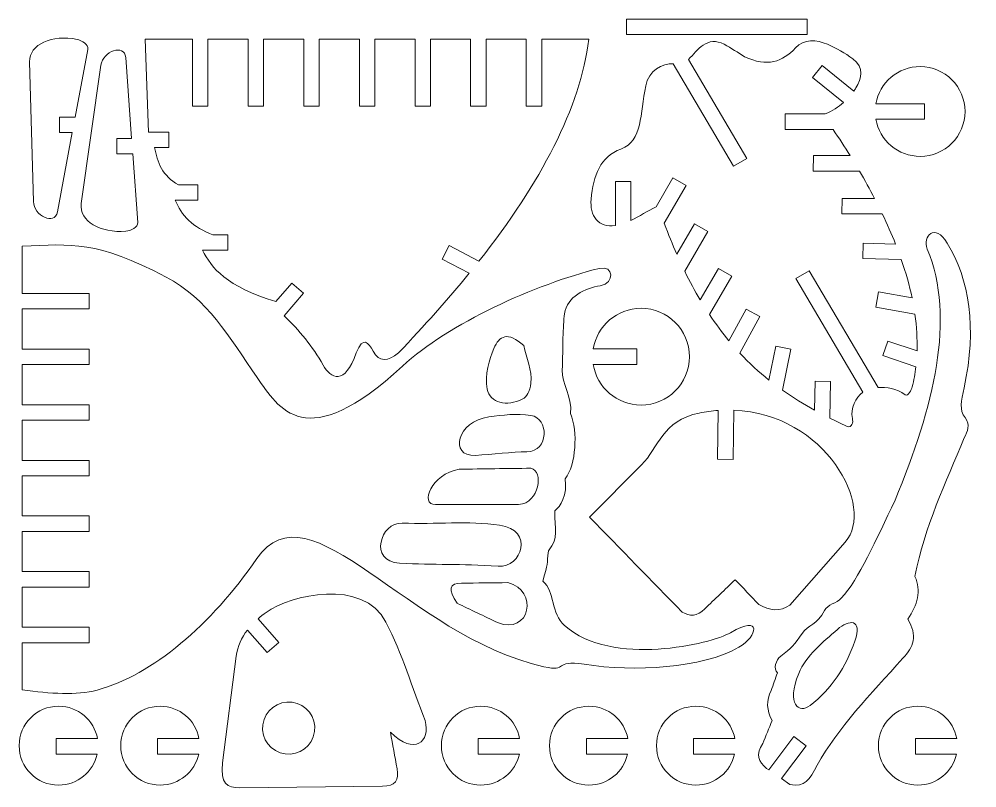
# Model space of a CAD drawing. Header units: centimetres. Extents: x -19.4 to 21, y -16.1 to 15.6.
# Drawn here: x 1.64 to 20.91, y -16.14 to -0.68 of the extents above; entities that cross this region are included whole.
import ezdxf

# ---------------------------------------------------------------- set-up
doc = ezdxf.new("R2010")
doc.units = ezdxf.units.CM
doc.header["$MEASUREMENT"] = 0
doc.layers.add('Layer 1', color=7, linetype='Continuous')

msp = doc.modelspace()

# ---------------------------------------------------------------- linework, layer by layer
at = {"layer": 'Layer 1', "color": 250, "lineweight": 5}
msp.add_lwpolyline([(13.86242, -0.989), (17.50116, -0.989), (17.50116, -0.679), (13.86242, -0.679), (13.86242, -0.989)], close=True, dxfattribs=at)
for points, knots in [([(2.80912, -1.0864), (2.90604, -1.10571), (3.04462, -1.19104), (3.0264, -1.28816), (3.0264, -1.28816), (3.0264, -1.28816), (2.7705, -2.65186), (2.7705, -2.65186), (2.7705, -2.65186), (2.7705, -2.65186), (2.45523, -2.65186), (2.45523, -2.65186), (2.45523, -2.65186), (2.45523, -2.65186), (2.45523, -2.96186), (2.45523, -2.96186), (2.45523, -2.96186), (2.45523, -2.96186), (2.71233, -2.96186), (2.71233, -2.96186), (2.71233, -2.96186), (2.71233, -2.96186), (2.41336, -4.55512), (2.41336, -4.55512), (2.41336, -4.55512), (2.36034, -4.8377), (1.9402, -4.63419), (1.93224, -4.3456), (1.93224, -4.3456), (1.93224, -4.3456), (1.85464, -1.53648), (1.85464, -1.53648), (1.85464, -1.53648), (1.84474, -1.17762), (2.31162, -0.98723), (2.80912, -1.0864)], [0, 0, 0, 0, 0.11111111, 0.11111111, 0.11111111, 0.11111111, 0.22222222, 0.22222222, 0.22222222, 0.22222222, 0.33333333, 0.33333333, 0.33333333, 0.33333333, 0.44444444, 0.44444444, 0.44444444, 0.44444444, 0.55555556, 0.55555556, 0.55555556, 0.55555556, 0.66666667, 0.66666667, 0.66666667, 0.66666667, 0.77777778, 0.77777778, 0.77777778, 0.77777778, 0.88888889, 0.88888889, 0.88888889, 0.88888889, 1, 1, 1, 1]), ([(4.1823, -1.0843), (4.1823, -1.0843), (5.13152, -1.0843), (5.13152, -1.0843), (5.13152, -1.0843), (5.13152, -1.0843), (5.13152, -2.43209), (5.13152, -2.43209), (5.13152, -2.43209), (5.13152, -2.43209), (5.44152, -2.43209), (5.44152, -2.43209), (5.44152, -2.43209), (5.44152, -2.43209), (5.44152, -1.0843), (5.44152, -1.0843), (5.44152, -1.0843), (5.44152, -1.0843), (6.25088, -1.0843), (6.25088, -1.0843), (6.25088, -1.0843), (6.25088, -1.0843), (6.25088, -2.43209), (6.25088, -2.43209), (6.25088, -2.43209), (6.25088, -2.43209), (6.56088, -2.43209), (6.56088, -2.43209), (6.56088, -2.43209), (6.56088, -2.43209), (6.56088, -1.0843), (6.56088, -1.0843), (6.56088, -1.0843), (6.56088, -1.0843), (7.37024, -1.0843), (7.37024, -1.0843), (7.37024, -1.0843), (7.37024, -1.0843), (7.37024, -2.43209), (7.37024, -2.43209), (7.37024, -2.43209), (7.37024, -2.43209), (7.68024, -2.43209), (7.68024, -2.43209), (7.68024, -2.43209), (7.68024, -2.43209), (7.68024, -1.0843), (7.68024, -1.0843), (7.68024, -1.0843), (7.68024, -1.0843), (8.4896, -1.0843), (8.4896, -1.0843), (8.4896, -1.0843), (8.4896, -1.0843), (8.4896, -2.43209), (8.4896, -2.43209), (8.4896, -2.43209), (8.4896, -2.43209), (8.7996, -2.43209), (8.7996, -2.43209), (8.7996, -2.43209), (8.7996, -2.43209), (8.7996, -1.0843), (8.7996, -1.0843), (8.7996, -1.0843), (8.7996, -1.0843), (9.60896, -1.0843), (9.60896, -1.0843), (9.60896, -1.0843), (9.60896, -1.0843), (9.60896, -2.43209), (9.60896, -2.43209), (9.60896, -2.43209), (9.60896, -2.43209), (9.91896, -2.43209), (9.91896, -2.43209), (9.91896, -2.43209), (9.91896, -2.43209), (9.91896, -1.0843), (9.91896, -1.0843), (9.91896, -1.0843), (9.91896, -1.0843), (10.72832, -1.0843), (10.72832, -1.0843), (10.72832, -1.0843), (10.72832, -1.0843), (10.72832, -2.43209), (10.72832, -2.43209), (10.72832, -2.43209), (10.72832, -2.43209), (11.03832, -2.43209), (11.03832, -2.43209), (11.03832, -2.43209), (11.03832, -2.43209), (11.03832, -1.0843), (11.03832, -1.0843), (11.03832, -1.0843), (11.03832, -1.0843), (11.84768, -1.0843), (11.84768, -1.0843), (11.84768, -1.0843), (11.84768, -1.0843), (11.84768, -2.43209), (11.84768, -2.43209), (11.84768, -2.43209), (11.84768, -2.43209), (12.15768, -2.43209), (12.15768, -2.43209), (12.15768, -2.43209), (12.15768, -2.43209), (12.15768, -1.0843), (12.15768, -1.0843), (12.15768, -1.0843), (12.15768, -1.0843), (13.10454, -1.0843), (13.10454, -1.0843), (13.10454, -1.0843), (12.93215, -2.46319), (12.14467, -3.95985), (10.89486, -5.54508), (10.89486, -5.54508), (10.89486, -5.54508), (10.29665, -5.22914), (10.29665, -5.22914), (10.29665, -5.22914), (10.29665, -5.22914), (10.1519, -5.50325), (10.1519, -5.50325), (10.1519, -5.50325), (10.1519, -5.50325), (10.69755, -5.79143), (10.69755, -5.79143), (10.69755, -5.79143), (10.27173, -6.31483), (9.79697, -6.8476), (9.27851, -7.38873), (9.27851, -7.38873), (9.06203, -7.56627), (8.88549, -7.58098), (8.76734, -7.35775), (8.76734, -7.35775), (8.66837, -7.18992), (8.56806, -7.03828), (8.42656, -7.38873), (8.42656, -7.38873), (8.19509, -8.06184), (7.91334, -7.90212), (7.76049, -7.63657), (7.76049, -7.63657), (7.54863, -7.26847), (7.27972, -6.9305), (6.97364, -6.64791), (6.97364, -6.64791), (6.97364, -6.64791), (7.36769, -6.18765), (7.36769, -6.18765), (7.36769, -6.18765), (7.36769, -6.18765), (7.13223, -5.98605), (7.13223, -5.98605), (7.13223, -5.98605), (7.13223, -5.98605), (6.81168, -6.36046), (6.81168, -6.36046), (6.81168, -6.36046), (5.81216, -6.0571), (5.51213, -5.68491), (5.33357, -5.32734), (5.33357, -5.32734), (5.33357, -5.32734), (5.84228, -5.32734), (5.84228, -5.32734), (5.84228, -5.32734), (5.84228, -5.32734), (5.84228, -5.01734), (5.84228, -5.01734), (5.84228, -5.01734), (5.84228, -5.01734), (5.54353, -5.01734), (5.54353, -5.01734), (5.54353, -5.01734), (5.15088, -4.87621), (4.89328, -4.61578), (4.78641, -4.32171), (4.78641, -4.32171), (4.78641, -4.32171), (4.78811, -4.31827), (4.78811, -4.31827), (4.78811, -4.31827), (4.78811, -4.31827), (5.24188, -4.31827), (5.24188, -4.31827), (5.24188, -4.31827), (5.24188, -4.31827), (5.24188, -4.00827), (5.24188, -4.00827), (5.24188, -4.00827), (5.24188, -4.00827), (4.85183, -4.00827), (4.85183, -4.00827), (4.85183, -4.00827), (4.52307, -3.83861), (4.42785, -3.55762), (4.36939, -3.25909), (4.36939, -3.25909), (4.36939, -3.25909), (4.65668, -3.25909), (4.65668, -3.25909), (4.65668, -3.25909), (4.65668, -3.25909), (4.65668, -2.94909), (4.65668, -2.94909), (4.65668, -2.94909), (4.65668, -2.94909), (4.24342, -2.94909), (4.24342, -2.94909), (4.24342, -2.94909), (4.24342, -2.94909), (4.1823, -1.0843), (4.1823, -1.0843)], [0, 0, 0, 0, 0.01818182, 0.01818182, 0.01818182, 0.01818182, 0.03636364, 0.03636364, 0.03636364, 0.03636364, 0.05454545, 0.05454545, 0.05454545, 0.05454545, 0.07272727, 0.07272727, 0.07272727, 0.07272727, 0.09090909, 0.09090909, 0.09090909, 0.09090909, 0.10909091, 0.10909091, 0.10909091, 0.10909091, 0.12727273, 0.12727273, 0.12727273, 0.12727273, 0.14545455, 0.14545455, 0.14545455, 0.14545455, 0.16363636, 0.16363636, 0.16363636, 0.16363636, 0.18181818, 0.18181818, 0.18181818, 0.18181818, 0.2, 0.2, 0.2, 0.2, 0.21818182, 0.21818182, 0.21818182, 0.21818182, 0.23636364, 0.23636364, 0.23636364, 0.23636364, 0.25454545, 0.25454545, 0.25454545, 0.25454545, 0.27272727, 0.27272727, 0.27272727, 0.27272727, 0.29090909, 0.29090909, 0.29090909, 0.29090909, 0.30909091, 0.30909091, 0.30909091, 0.30909091, 0.32727273, 0.32727273, 0.32727273, 0.32727273, 0.34545455, 0.34545455, 0.34545455, 0.34545455, 0.36363636, 0.36363636, 0.36363636, 0.36363636, 0.38181818, 0.38181818, 0.38181818, 0.38181818, 0.4, 0.4, 0.4, 0.4, 0.41818182, 0.41818182, 0.41818182, 0.41818182, 0.43636364, 0.43636364, 0.43636364, 0.43636364, 0.45454545, 0.45454545, 0.45454545, 0.45454545, 0.47272727, 0.47272727, 0.47272727, 0.47272727, 0.49090909, 0.49090909, 0.49090909, 0.49090909, 0.50909091, 0.50909091, 0.50909091, 0.50909091, 0.52727273, 0.52727273, 0.52727273, 0.52727273, 0.54545455, 0.54545455, 0.54545455, 0.54545455, 0.56363636, 0.56363636, 0.56363636, 0.56363636, 0.58181818, 0.58181818, 0.58181818, 0.58181818, 0.6, 0.6, 0.6, 0.6, 0.61818182, 0.61818182, 0.61818182, 0.61818182, 0.63636364, 0.63636364, 0.63636364, 0.63636364, 0.65454545, 0.65454545, 0.65454545, 0.65454545, 0.67272727, 0.67272727, 0.67272727, 0.67272727, 0.69090909, 0.69090909, 0.69090909, 0.69090909, 0.70909091, 0.70909091, 0.70909091, 0.70909091, 0.72727273, 0.72727273, 0.72727273, 0.72727273, 0.74545455, 0.74545455, 0.74545455, 0.74545455, 0.76363636, 0.76363636, 0.76363636, 0.76363636, 0.78181818, 0.78181818, 0.78181818, 0.78181818, 0.8, 0.8, 0.8, 0.8, 0.81818182, 0.81818182, 0.81818182, 0.81818182, 0.83636364, 0.83636364, 0.83636364, 0.83636364, 0.85454545, 0.85454545, 0.85454545, 0.85454545, 0.87272727, 0.87272727, 0.87272727, 0.87272727, 0.89090909, 0.89090909, 0.89090909, 0.89090909, 0.90909091, 0.90909091, 0.90909091, 0.90909091, 0.92727273, 0.92727273, 0.92727273, 0.92727273, 0.94545455, 0.94545455, 0.94545455, 0.94545455, 0.96363636, 0.96363636, 0.96363636, 0.96363636, 0.98181818, 0.98181818, 0.98181818, 0.98181818, 1, 1, 1, 1]), ([(14.62385, -4.78572), (14.70555, -5.00516), (14.78968, -5.21202), (14.87609, -5.40724), (14.87609, -5.40724), (14.87609, -5.40724), (15.22853, -4.79652), (15.22853, -4.79652), (15.22853, -4.79652), (15.22853, -4.79652), (15.49705, -4.95143), (15.49705, -4.95143), (15.49705, -4.95143), (15.49705, -4.95143), (15.03603, -5.75032), (15.03603, -5.75032), (15.03603, -5.75032), (15.13676, -5.95537), (15.24031, -6.14634), (15.34649, -6.32458), (15.34649, -6.32458), (15.34649, -6.32458), (15.71123, -5.69254), (15.71123, -5.69254), (15.71123, -5.69254), (15.71123, -5.69254), (15.97975, -5.84745), (15.97975, -5.84745), (15.97975, -5.84745), (15.97975, -5.84745), (15.53322, -6.62121), (15.53322, -6.62121), (15.53322, -6.62121), (15.66066, -6.8127), (15.79156, -6.98798), (15.92559, -7.14924), (15.92559, -7.14924), (15.92559, -7.14924), (16.27346, -6.51), (16.27346, -6.51), (16.27346, -6.51), (16.27346, -6.51), (16.54578, -6.65814), (16.54578, -6.65814), (16.54578, -6.65814), (16.54578, -6.65814), (16.14378, -7.39685), (16.14378, -7.39685), (16.14378, -7.39685), (16.33321, -7.59946), (16.52834, -7.77766), (16.7284, -7.9373), (16.7284, -7.9373), (16.7284, -7.9373), (16.86607, -7.25424), (16.86607, -7.25424), (16.86607, -7.25424), (16.86607, -7.25424), (17.16997, -7.31545), (17.16997, -7.31545), (17.16997, -7.31545), (17.16997, -7.31545), (17.00311, -8.14328), (17.00311, -8.14328), (17.00311, -8.14328), (17.21377, -8.29176), (17.42932, -8.42334), (17.6489, -8.54426), (17.6489, -8.54426), (17.6489, -8.54426), (17.65758, -7.96275), (17.65758, -7.96275), (17.65758, -7.96275), (17.65758, -7.96275), (17.96754, -7.96734), (17.96754, -7.96734), (17.96754, -7.96734), (17.96754, -7.96734), (17.95652, -8.70615), (17.95652, -8.70615), (17.95652, -8.70615), (18.06658, -8.76166), (18.17753, -8.81531), (18.28926, -8.86784), (18.28926, -8.86784), (18.40795, -8.91126), (18.42552, -8.78013), (18.40863, -8.70889), (18.40863, -8.70889), (18.36155, -8.51028), (18.47777, -8.28752), (18.61906, -8.18253), (18.61906, -8.18253), (18.61906, -8.18253), (17.26946, -5.89558), (17.26946, -5.89558), (17.26946, -5.89558), (17.26946, -5.89558), (17.53647, -5.73798), (17.53647, -5.73798), (17.53647, -5.73798), (17.53647, -5.73798), (18.92458, -8.09017), (18.92458, -8.09017), (18.92458, -8.09017), (19.09405, -8.07481), (19.29362, -8.10166), (19.47253, -8.23669), (19.47253, -8.23669), (19.52819, -8.27378), (19.59829, -8.13354), (19.61261, -8.07438), (19.61261, -8.07438), (19.64462, -7.94224), (19.66859, -7.80732), (19.68488, -7.66973), (19.68488, -7.66973), (19.68488, -7.66973), (19.0238, -7.4472), (19.0238, -7.4472), (19.0238, -7.4472), (19.0238, -7.4472), (19.12279, -7.15334), (19.12279, -7.15334), (19.12279, -7.15334), (19.12279, -7.15334), (19.70868, -7.35056), (19.70868, -7.35056), (19.70868, -7.35056), (19.71618, -7.1115), (19.70149, -6.86464), (19.66516, -6.61005), (19.66516, -6.61005), (19.66516, -6.61005), (18.87717, -6.47223), (18.87717, -6.47223), (18.87717, -6.47223), (18.87717, -6.47223), (18.93066, -6.1668), (18.93066, -6.1668), (18.93066, -6.1668), (18.93066, -6.1668), (19.60801, -6.28527), (19.60801, -6.28527), (19.60801, -6.28527), (19.55589, -6.03553), (19.48396, -5.77865), (19.39264, -5.51468), (19.39264, -5.51468), (19.39264, -5.51468), (18.61568, -5.49508), (18.61568, -5.49508), (18.61568, -5.49508), (18.61568, -5.49508), (18.62357, -5.18512), (18.62357, -5.18512), (18.62357, -5.18512), (18.62357, -5.18512), (19.27658, -5.20159), (19.27658, -5.20159), (19.27658, -5.20159), (19.19807, -5.00285), (19.10905, -4.80024), (19.00964, -4.59376), (19.00964, -4.59376), (19.00964, -4.59376), (18.19904, -4.59361), (18.19904, -4.59361), (18.19904, -4.59361), (18.19904, -4.59361), (18.19917, -4.28355), (18.19917, -4.28355), (18.19917, -4.28355), (18.19917, -4.28355), (18.85408, -4.28367), (18.85408, -4.28367), (18.85408, -4.28367), (18.76009, -4.1034), (18.65849, -3.92032), (18.5494, -3.73435), (18.5494, -3.73435), (18.5494, -3.73435), (17.6224, -3.73417), (17.6224, -3.73417), (17.6224, -3.73417), (17.6224, -3.73417), (17.62253, -3.42411), (17.62253, -3.42411), (17.62253, -3.42411), (17.62253, -3.42411), (18.3622, -3.42425), (18.3622, -3.42425), (18.3622, -3.42425), (18.25444, -3.25058), (18.14036, -3.07451), (18.02006, -2.89601), (18.02006, -2.89601), (18.02006, -2.89601), (17.05514, -2.89583), (17.05514, -2.89583), (17.05514, -2.89583), (17.05514, -2.89583), (17.05527, -2.58577), (17.05527, -2.58577), (17.05527, -2.58577), (17.05527, -2.58577), (17.86308, -2.58592), (17.86308, -2.58592), (17.86308, -2.58592), (18.00694, -2.52351), (18.12788, -2.44579), (18.23015, -2.35563), (18.23015, -2.35563), (18.23015, -2.35563), (17.60237, -1.84963), (17.60237, -1.84963), (17.60237, -1.84963), (17.60237, -1.84963), (17.79694, -1.60825), (17.79694, -1.60825), (17.79694, -1.60825), (17.79694, -1.60825), (18.43691, -2.12407), (18.43691, -2.12407), (18.43691, -2.12407), (18.45102, -2.10401), (18.46462, -2.08358), (18.47769, -2.06283), (18.47769, -2.06283), (18.59791, -1.87204), (18.64921, -1.65286), (18.41917, -1.47763), (18.41917, -1.47763), (18.26279, -1.35851), (18.08668, -1.26504), (17.90712, -1.18503), (17.90712, -1.18503), (17.68478, -1.08596), (17.43609, -1.07441), (17.2634, -1.25818), (17.2634, -1.25818), (17.00169, -1.53668), (16.69926, -1.64893), (16.2393, -1.43374), (16.2393, -1.43374), (16.10275, -1.35084), (15.97036, -1.26065), (15.82966, -1.18503), (15.82966, -1.18503), (15.66304, -1.09548), (15.52126, -1.1225), (15.40539, -1.19966), (15.40539, -1.19966), (15.2998, -1.26997), (15.20856, -1.39832), (15.10893, -1.48772), (15.10893, -1.48772), (15.10893, -1.48772), (16.28418, -3.47922), (16.28418, -3.47922), (16.28418, -3.47922), (16.28418, -3.47922), (16.01717, -3.63682), (16.01717, -3.63682), (16.01717, -3.63682), (16.01717, -3.63682), (14.80123, -1.57637), (14.80123, -1.57637), (14.80123, -1.57637), (14.59018, -1.57016), (14.31229, -1.70798), (14.24962, -2.01894), (14.24962, -2.01894), (14.13536, -2.58587), (14.18881, -3.12858), (13.7522, -3.29175), (13.7522, -3.29175), (13.32687, -3.4507), (13.20124, -3.81743), (13.15237, -4.30122), (13.15237, -4.30122), (13.11918, -4.62978), (13.29104, -4.88573), (13.64131, -4.82926), (13.64131, -4.82926), (13.64131, -4.82926), (13.64202, -3.9419), (13.64202, -3.9419), (13.64202, -3.9419), (13.64202, -3.9419), (13.95202, -3.94214), (13.95202, -3.94214), (13.95202, -3.94214), (13.95202, -3.94214), (13.95139, -4.7273), (13.95139, -4.7273), (13.95139, -4.7273), (14.12376, -4.64606), (14.28721, -4.53651), (14.45853, -4.45197), (14.45853, -4.45197), (14.45853, -4.45197), (14.79293, -3.87251), (14.79293, -3.87251), (14.79293, -3.87251), (14.79293, -3.87251), (15.06145, -4.02742), (15.06145, -4.02742), (15.06145, -4.02742), (15.06145, -4.02742), (14.62385, -4.78572), (14.62385, -4.78572)], [0, 0, 0, 0, 0.01282051, 0.01282051, 0.01282051, 0.01282051, 0.02564103, 0.02564103, 0.02564103, 0.02564103, 0.03846154, 0.03846154, 0.03846154, 0.03846154, 0.05128205, 0.05128205, 0.05128205, 0.05128205, 0.06410256, 0.06410256, 0.06410256, 0.06410256, 0.07692308, 0.07692308, 0.07692308, 0.07692308, 0.08974359, 0.08974359, 0.08974359, 0.08974359, 0.1025641, 0.1025641, 0.1025641, 0.1025641, 0.11538462, 0.11538462, 0.11538462, 0.11538462, 0.12820513, 0.12820513, 0.12820513, 0.12820513, 0.14102564, 0.14102564, 0.14102564, 0.14102564, 0.15384615, 0.15384615, 0.15384615, 0.15384615, 0.16666667, 0.16666667, 0.16666667, 0.16666667, 0.17948718, 0.17948718, 0.17948718, 0.17948718, 0.19230769, 0.19230769, 0.19230769, 0.19230769, 0.20512821, 0.20512821, 0.20512821, 0.20512821, 0.21794872, 0.21794872, 0.21794872, 0.21794872, 0.23076923, 0.23076923, 0.23076923, 0.23076923, 0.24358974, 0.24358974, 0.24358974, 0.24358974, 0.25641026, 0.25641026, 0.25641026, 0.25641026, 0.26923077, 0.26923077, 0.26923077, 0.26923077, 0.28205128, 0.28205128, 0.28205128, 0.28205128, 0.29487179, 0.29487179, 0.29487179, 0.29487179, 0.30769231, 0.30769231, 0.30769231, 0.30769231, 0.32051282, 0.32051282, 0.32051282, 0.32051282, 0.33333333, 0.33333333, 0.33333333, 0.33333333, 0.34615385, 0.34615385, 0.34615385, 0.34615385, 0.35897436, 0.35897436, 0.35897436, 0.35897436, 0.37179487, 0.37179487, 0.37179487, 0.37179487, 0.38461538, 0.38461538, 0.38461538, 0.38461538, 0.3974359, 0.3974359, 0.3974359, 0.3974359, 0.41025641, 0.41025641, 0.41025641, 0.41025641, 0.42307692, 0.42307692, 0.42307692, 0.42307692, 0.43589744, 0.43589744, 0.43589744, 0.43589744, 0.44871795, 0.44871795, 0.44871795, 0.44871795, 0.46153846, 0.46153846, 0.46153846, 0.46153846, 0.47435897, 0.47435897, 0.47435897, 0.47435897, 0.48717949, 0.48717949, 0.48717949, 0.48717949, 0.5, 0.5, 0.5, 0.5, 0.51282051, 0.51282051, 0.51282051, 0.51282051, 0.52564103, 0.52564103, 0.52564103, 0.52564103, 0.53846154, 0.53846154, 0.53846154, 0.53846154, 0.55128205, 0.55128205, 0.55128205, 0.55128205, 0.56410256, 0.56410256, 0.56410256, 0.56410256, 0.57692308, 0.57692308, 0.57692308, 0.57692308, 0.58974359, 0.58974359, 0.58974359, 0.58974359, 0.6025641, 0.6025641, 0.6025641, 0.6025641, 0.61538462, 0.61538462, 0.61538462, 0.61538462, 0.62820513, 0.62820513, 0.62820513, 0.62820513, 0.64102564, 0.64102564, 0.64102564, 0.64102564, 0.65384615, 0.65384615, 0.65384615, 0.65384615, 0.66666667, 0.66666667, 0.66666667, 0.66666667, 0.67948718, 0.67948718, 0.67948718, 0.67948718, 0.69230769, 0.69230769, 0.69230769, 0.69230769, 0.70512821, 0.70512821, 0.70512821, 0.70512821, 0.71794872, 0.71794872, 0.71794872, 0.71794872, 0.73076923, 0.73076923, 0.73076923, 0.73076923, 0.74358974, 0.74358974, 0.74358974, 0.74358974, 0.75641026, 0.75641026, 0.75641026, 0.75641026, 0.76923077, 0.76923077, 0.76923077, 0.76923077, 0.78205128, 0.78205128, 0.78205128, 0.78205128, 0.79487179, 0.79487179, 0.79487179, 0.79487179, 0.80769231, 0.80769231, 0.80769231, 0.80769231, 0.82051282, 0.82051282, 0.82051282, 0.82051282, 0.83333333, 0.83333333, 0.83333333, 0.83333333, 0.84615385, 0.84615385, 0.84615385, 0.84615385, 0.85897436, 0.85897436, 0.85897436, 0.85897436, 0.87179487, 0.87179487, 0.87179487, 0.87179487, 0.88461538, 0.88461538, 0.88461538, 0.88461538, 0.8974359, 0.8974359, 0.8974359, 0.8974359, 0.91025641, 0.91025641, 0.91025641, 0.91025641, 0.92307692, 0.92307692, 0.92307692, 0.92307692, 0.93589744, 0.93589744, 0.93589744, 0.93589744, 0.94871795, 0.94871795, 0.94871795, 0.94871795, 0.96153846, 0.96153846, 0.96153846, 0.96153846, 0.97435897, 0.97435897, 0.97435897, 0.97435897, 0.98717949, 0.98717949, 0.98717949, 0.98717949, 1, 1, 1, 1]), ([(3.79232, -4.94384), (3.89079, -4.9355), (4.03805, -4.86622), (4.03083, -4.76768), (4.03083, -4.76768), (4.03083, -4.76768), (3.92961, -3.38906), (3.92961, -3.38906), (3.92961, -3.38906), (3.92961, -3.38906), (3.61024, -3.38906), (3.61024, -3.38906), (3.61024, -3.38906), (3.61024, -3.38906), (3.61024, -3.07906), (3.61024, -3.07906), (3.61024, -3.07906), (3.61024, -3.07906), (3.9069, -3.07906), (3.9069, -3.07906), (3.9069, -3.07906), (3.9069, -3.07906), (3.78757, -1.45262), (3.78757, -1.45262), (3.78757, -1.45262), (3.76654, -1.1659), (3.32625, -1.32105), (3.28601, -1.60693), (3.28601, -1.60693), (3.28601, -1.60693), (2.89426, -4.38968), (2.89426, -4.38968), (2.89426, -4.38968), (2.84423, -4.74517), (3.28685, -4.98665), (3.79232, -4.94384)], [0, 0, 0, 0, 0.11111111, 0.11111111, 0.11111111, 0.11111111, 0.22222222, 0.22222222, 0.22222222, 0.22222222, 0.33333333, 0.33333333, 0.33333333, 0.33333333, 0.44444444, 0.44444444, 0.44444444, 0.44444444, 0.55555556, 0.55555556, 0.55555556, 0.55555556, 0.66666667, 0.66666667, 0.66666667, 0.66666667, 0.77777778, 0.77777778, 0.77777778, 0.77777778, 0.88888889, 0.88888889, 0.88888889, 0.88888889, 1, 1, 1, 1]), ([(19.77095, -3.43943), (20.26963, -3.43943), (20.67404, -3.03502), (20.67404, -2.53635), (20.67404, -2.53635), (20.67404, -2.03767), (20.26963, -1.63326), (19.77095, -1.63326), (19.77095, -1.63326), (19.32514, -1.63326), (18.95474, -1.95651), (18.8812, -2.38135), (18.8812, -2.38135), (18.8812, -2.38135), (19.85933, -2.38135), (19.85933, -2.38135), (19.85933, -2.38135), (19.85933, -2.38135), (19.85933, -2.69135), (19.85933, -2.69135), (19.85933, -2.69135), (19.85933, -2.69135), (18.88119, -2.69135), (18.88119, -2.69135), (18.88119, -2.69135), (18.9547, -3.1162), (19.32513, -3.43943), (19.77095, -3.43943)], [0, 0, 0, 0, 0.14285714, 0.14285714, 0.14285714, 0.14285714, 0.28571429, 0.28571429, 0.28571429, 0.28571429, 0.42857143, 0.42857143, 0.42857143, 0.42857143, 0.57142857, 0.57142857, 0.57142857, 0.57142857, 0.71428571, 0.71428571, 0.71428571, 0.71428571, 0.85714286, 0.85714286, 0.85714286, 0.85714286, 1, 1, 1, 1]), ([(16.68288, -15.74842), (16.68288, -15.74842), (16.72881, -15.77987), (16.72881, -15.77987), (16.72881, -15.77987), (16.72881, -15.77987), (17.22958, -15.11039), (17.22958, -15.11039), (17.22958, -15.11039), (17.22958, -15.11039), (17.47781, -15.2961), (17.47781, -15.2961), (17.47781, -15.2961), (17.47781, -15.2961), (16.98472, -15.95528), (16.98472, -15.95528), (16.98472, -15.95528), (16.98472, -15.95528), (17.15283, -16.07051), (17.15283, -16.07051), (17.15283, -16.07051), (17.44934, -16.13536), (17.54381, -15.97319), (17.70265, -15.68405), (17.70265, -15.68405), (18.11691, -14.93004), (18.76782, -14.26777), (19.42459, -13.53195), (19.42459, -13.53195), (19.63709, -13.3165), (19.72825, -13.07021), (19.52102, -12.74805), (19.52102, -12.74805), (19.72234, -12.46252), (19.7916, -12.17573), (19.66781, -11.88712), (19.66781, -11.88712), (19.86151, -10.88396), (20.28387, -10.00617), (20.66034, -9.10067), (20.66034, -9.10067), (20.71754, -8.9631), (20.79272, -8.84898), (20.67392, -8.6935), (20.67392, -8.6935), (20.55479, -8.53759), (20.59874, -8.36927), (20.65747, -8.09137), (20.65747, -8.09137), (20.9121, -6.8866), (20.76284, -5.91813), (20.31601, -5.1817), (20.31601, -5.1817), (20.06752, -4.77217), (19.81067, -5.04641), (19.91558, -5.30328), (19.91558, -5.30328), (20.48762, -6.70386), (20.05213, -8.46306), (19.26631, -10.35571), (19.26631, -10.35571), (18.88093, -11.15819), (18.53562, -11.94998), (18.18573, -12.32681), (18.18573, -12.32681), (18.0904, -12.42949), (17.90586, -12.44752), (17.84577, -12.57409), (17.84577, -12.57409), (17.70896, -12.86224), (17.51119, -12.85578), (17.3946, -13.03693), (17.3946, -13.03693), (17.25542, -13.2532), (17.17227, -13.34228), (16.96751, -13.49037), (16.96751, -13.49037), (16.86343, -13.56565), (16.81657, -13.74955), (16.89878, -13.82719), (16.89878, -13.82719), (16.85731, -13.94669), (16.81584, -14.06618), (16.77437, -14.18567), (16.77437, -14.18567), (16.67432, -14.37886), (16.67981, -14.57957), (16.79083, -14.7878), (16.79083, -14.7878), (16.72852, -14.94221), (16.66621, -15.09662), (16.60389, -15.25103), (16.60389, -15.25103), (16.45319, -15.46139), (16.51885, -15.61729), (16.68288, -15.74842)], [0, 0, 0, 0, 0.04166667, 0.04166667, 0.04166667, 0.04166667, 0.08333333, 0.08333333, 0.08333333, 0.08333333, 0.125, 0.125, 0.125, 0.125, 0.16666667, 0.16666667, 0.16666667, 0.16666667, 0.20833333, 0.20833333, 0.20833333, 0.20833333, 0.25, 0.25, 0.25, 0.25, 0.29166667, 0.29166667, 0.29166667, 0.29166667, 0.33333333, 0.33333333, 0.33333333, 0.33333333, 0.375, 0.375, 0.375, 0.375, 0.41666667, 0.41666667, 0.41666667, 0.41666667, 0.45833333, 0.45833333, 0.45833333, 0.45833333, 0.5, 0.5, 0.5, 0.5, 0.54166667, 0.54166667, 0.54166667, 0.54166667, 0.58333333, 0.58333333, 0.58333333, 0.58333333, 0.625, 0.625, 0.625, 0.625, 0.66666667, 0.66666667, 0.66666667, 0.66666667, 0.70833333, 0.70833333, 0.70833333, 0.70833333, 0.75, 0.75, 0.75, 0.75, 0.79166667, 0.79166667, 0.79166667, 0.79166667, 0.83333333, 0.83333333, 0.83333333, 0.83333333, 0.875, 0.875, 0.875, 0.875, 0.91666667, 0.91666667, 0.91666667, 0.91666667, 0.95833333, 0.95833333, 0.95833333, 0.95833333, 1, 1, 1, 1]), ([(1.702, -14.17027), (1.702, -14.17027), (1.702, -13.22105), (1.702, -13.22105), (1.702, -13.22105), (1.702, -13.22105), (3.04979, -13.22105), (3.04979, -13.22105), (3.04979, -13.22105), (3.04979, -13.22105), (3.04979, -12.91105), (3.04979, -12.91105), (3.04979, -12.91105), (3.04979, -12.91105), (1.702, -12.91105), (1.702, -12.91105), (1.702, -12.91105), (1.702, -12.91105), (1.702, -12.10169), (1.702, -12.10169), (1.702, -12.10169), (1.702, -12.10169), (3.04979, -12.10169), (3.04979, -12.10169), (3.04979, -12.10169), (3.04979, -12.10169), (3.04979, -11.79169), (3.04979, -11.79169), (3.04979, -11.79169), (3.04979, -11.79169), (1.702, -11.79169), (1.702, -11.79169), (1.702, -11.79169), (1.702, -11.79169), (1.702, -10.98233), (1.702, -10.98233), (1.702, -10.98233), (1.702, -10.98233), (3.04979, -10.98233), (3.04979, -10.98233), (3.04979, -10.98233), (3.04979, -10.98233), (3.04979, -10.67233), (3.04979, -10.67233), (3.04979, -10.67233), (3.04979, -10.67233), (1.702, -10.67233), (1.702, -10.67233), (1.702, -10.67233), (1.702, -10.67233), (1.702, -9.86297), (1.702, -9.86297), (1.702, -9.86297), (1.702, -9.86297), (3.04979, -9.86297), (3.04979, -9.86297), (3.04979, -9.86297), (3.04979, -9.86297), (3.04979, -9.55297), (3.04979, -9.55297), (3.04979, -9.55297), (3.04979, -9.55297), (1.702, -9.55297), (1.702, -9.55297), (1.702, -9.55297), (1.702, -9.55297), (1.702, -8.74361), (1.702, -8.74361), (1.702, -8.74361), (1.702, -8.74361), (3.04979, -8.74361), (3.04979, -8.74361), (3.04979, -8.74361), (3.04979, -8.74361), (3.04979, -8.43361), (3.04979, -8.43361), (3.04979, -8.43361), (3.04979, -8.43361), (1.702, -8.43361), (1.702, -8.43361), (1.702, -8.43361), (1.702, -8.43361), (1.702, -7.62425), (1.702, -7.62425), (1.702, -7.62425), (1.702, -7.62425), (3.04979, -7.62425), (3.04979, -7.62425), (3.04979, -7.62425), (3.04979, -7.62425), (3.04979, -7.31425), (3.04979, -7.31425), (3.04979, -7.31425), (3.04979, -7.31425), (1.702, -7.31425), (1.702, -7.31425), (1.702, -7.31425), (1.702, -7.31425), (1.702, -6.50489), (1.702, -6.50489), (1.702, -6.50489), (1.702, -6.50489), (3.04979, -6.50489), (3.04979, -6.50489), (3.04979, -6.50489), (3.04979, -6.50489), (3.04979, -6.19489), (3.04979, -6.19489), (3.04979, -6.19489), (3.04979, -6.19489), (1.702, -6.19489), (1.702, -6.19489), (1.702, -6.19489), (1.702, -6.19489), (1.702, -5.24803), (1.702, -5.24803), (1.702, -5.24803), (2.71845, -5.19982), (3.18802, -5.1308), (4.60281, -5.86646), (4.60281, -5.86646), (5.42344, -6.29316), (5.86431, -7.06895), (6.43303, -7.88521), (6.43303, -7.88521), (6.86458, -8.50459), (7.40367, -9.46655), (9.35798, -7.65798), (9.35798, -7.65798), (10.27925, -6.8054), (12.02713, -6.00817), (13.31851, -5.69294), (13.31851, -5.69294), (13.60815, -5.62224), (13.63537, -5.99036), (13.33486, -6.04026), (13.33486, -6.04026), (13.03195, -6.09056), (12.66848, -6.25889), (12.61808, -6.60398), (12.61808, -6.60398), (12.57885, -6.87256), (12.58657, -7.24964), (12.57114, -7.73986), (12.57114, -7.73986), (12.56248, -8.01485), (12.77129, -8.26599), (12.73974, -8.61183), (12.73974, -8.61183), (12.88375, -8.98111), (12.85515, -9.63353), (12.62631, -9.92556), (12.62631, -9.92556), (12.68256, -10.24265), (12.52923, -10.49389), (12.42241, -10.56698), (12.42241, -10.56698), (12.40832, -10.95577), (12.51944, -11.09289), (12.29525, -11.37092), (12.29525, -11.37092), (12.25715, -11.6801), (12.29596, -11.59), (12.17994, -11.98398), (12.17994, -11.98398), (12.42722, -12.18462), (12.3408, -12.63731), (12.61376, -12.87631), (12.61376, -12.87631), (13.57386, -13.71693), (15.56602, -13.24932), (15.95544, -13.0194), (15.95544, -13.0194), (16.59569, -12.64139), (16.50785, -13.09215), (16.12111, -13.31374), (16.12111, -13.31374), (15.38618, -13.73485), (14.02347, -13.81522), (13.01379, -13.6555), (13.01379, -13.6555), (12.38092, -13.55539), (12.70467, -13.81941), (12.20042, -13.70542), (12.20042, -13.70542), (9.45529, -13.08486), (7.49052, -9.97791), (6.42499, -11.52884), (6.42499, -11.52884), (5.50754, -12.86423), (4.32872, -13.87271), (3.21301, -14.17322), (3.21301, -14.17322), (2.78924, -14.28736), (2.28286, -14.24407), (1.702, -14.17027)], [0, 0, 0, 0, 0.02040816, 0.02040816, 0.02040816, 0.02040816, 0.04081633, 0.04081633, 0.04081633, 0.04081633, 0.06122449, 0.06122449, 0.06122449, 0.06122449, 0.08163265, 0.08163265, 0.08163265, 0.08163265, 0.10204082, 0.10204082, 0.10204082, 0.10204082, 0.12244898, 0.12244898, 0.12244898, 0.12244898, 0.14285714, 0.14285714, 0.14285714, 0.14285714, 0.16326531, 0.16326531, 0.16326531, 0.16326531, 0.18367347, 0.18367347, 0.18367347, 0.18367347, 0.20408163, 0.20408163, 0.20408163, 0.20408163, 0.2244898, 0.2244898, 0.2244898, 0.2244898, 0.24489796, 0.24489796, 0.24489796, 0.24489796, 0.26530612, 0.26530612, 0.26530612, 0.26530612, 0.28571429, 0.28571429, 0.28571429, 0.28571429, 0.30612245, 0.30612245, 0.30612245, 0.30612245, 0.32653061, 0.32653061, 0.32653061, 0.32653061, 0.34693878, 0.34693878, 0.34693878, 0.34693878, 0.36734694, 0.36734694, 0.36734694, 0.36734694, 0.3877551, 0.3877551, 0.3877551, 0.3877551, 0.40816327, 0.40816327, 0.40816327, 0.40816327, 0.42857143, 0.42857143, 0.42857143, 0.42857143, 0.44897959, 0.44897959, 0.44897959, 0.44897959, 0.46938776, 0.46938776, 0.46938776, 0.46938776, 0.48979592, 0.48979592, 0.48979592, 0.48979592, 0.51020408, 0.51020408, 0.51020408, 0.51020408, 0.53061224, 0.53061224, 0.53061224, 0.53061224, 0.55102041, 0.55102041, 0.55102041, 0.55102041, 0.57142857, 0.57142857, 0.57142857, 0.57142857, 0.59183673, 0.59183673, 0.59183673, 0.59183673, 0.6122449, 0.6122449, 0.6122449, 0.6122449, 0.63265306, 0.63265306, 0.63265306, 0.63265306, 0.65306122, 0.65306122, 0.65306122, 0.65306122, 0.67346939, 0.67346939, 0.67346939, 0.67346939, 0.69387755, 0.69387755, 0.69387755, 0.69387755, 0.71428571, 0.71428571, 0.71428571, 0.71428571, 0.73469388, 0.73469388, 0.73469388, 0.73469388, 0.75510204, 0.75510204, 0.75510204, 0.75510204, 0.7755102, 0.7755102, 0.7755102, 0.7755102, 0.79591837, 0.79591837, 0.79591837, 0.79591837, 0.81632653, 0.81632653, 0.81632653, 0.81632653, 0.83673469, 0.83673469, 0.83673469, 0.83673469, 0.85714286, 0.85714286, 0.85714286, 0.85714286, 0.87755102, 0.87755102, 0.87755102, 0.87755102, 0.89795918, 0.89795918, 0.89795918, 0.89795918, 0.91836735, 0.91836735, 0.91836735, 0.91836735, 0.93877551, 0.93877551, 0.93877551, 0.93877551, 0.95918367, 0.95918367, 0.95918367, 0.95918367, 0.97959184, 0.97959184, 0.97959184, 0.97959184, 1, 1, 1, 1]), ([(14.15613, -8.44135), (13.67104, -8.44135), (13.26881, -8.08632), (13.19498, -7.62198), (13.19498, -7.62198), (13.19498, -7.62198), (14.0712, -7.62198), (14.0712, -7.62198), (14.0712, -7.62198), (14.0712, -7.62198), (14.0712, -7.31016), (14.0712, -7.31016), (14.0712, -7.31016), (14.0712, -7.31016), (13.19562, -7.31016), (13.19562, -7.31016), (13.19562, -7.31016), (13.27108, -6.84774), (13.67239, -6.49466), (14.15613, -6.49466), (14.15613, -6.49466), (14.6936, -6.49466), (15.12946, -6.93051), (15.12946, -7.46799), (15.12946, -7.46799), (15.12946, -8.00547), (14.6936, -8.44135), (14.15613, -8.44135)], [0, 0, 0, 0, 0.14285714, 0.14285714, 0.14285714, 0.14285714, 0.28571429, 0.28571429, 0.28571429, 0.28571429, 0.42857143, 0.42857143, 0.42857143, 0.42857143, 0.57142857, 0.57142857, 0.57142857, 0.57142857, 0.71428571, 0.71428571, 0.71428571, 0.71428571, 0.85714286, 0.85714286, 0.85714286, 0.85714286, 1, 1, 1, 1]), ([(11.1972, -7.30656), (11.30038, -7.04506), (11.47236, -6.95561), (11.79576, -7.24464), (11.79576, -7.24464), (11.84392, -7.49576), (11.96651, -7.74366), (11.94024, -7.998), (11.94024, -7.998), (11.92231, -8.17161), (11.8533, -8.27814), (11.77512, -8.31792), (11.77512, -8.31792), (11.44936, -8.48369), (11.11459, -8.39239), (11.06304, -8.12184), (11.06304, -8.12184), (11.00739, -7.8298), (11.10111, -7.51961), (11.1972, -7.30656)], [0, 0, 0, 0, 0.2, 0.2, 0.2, 0.2, 0.4, 0.4, 0.4, 0.4, 0.6, 0.6, 0.6, 0.6, 0.8, 0.8, 0.8, 0.8, 1, 1, 1, 1]), ([(11.094, -8.67912), (10.45946, -8.76403), (10.27847, -9.48069), (10.82568, -9.45312), (10.82568, -9.45312), (11.16557, -9.43599), (11.56401, -9.38235), (11.85768, -9.38088), (11.85768, -9.38088), (12.30693, -9.37864), (12.30864, -8.70188), (11.94024, -8.64816), (11.94024, -8.64816), (11.65267, -8.60623), (11.37377, -8.64169), (11.094, -8.67912)], [0, 0, 0, 0, 0.25, 0.25, 0.25, 0.25, 0.5, 0.5, 0.5, 0.5, 0.75, 0.75, 0.75, 0.75, 1, 1, 1, 1]), ([(13.12218, -10.69653), (13.74325, -11.33387), (14.36433, -11.97121), (14.98543, -12.60855), (14.98543, -12.60855), (15.13389, -12.68957), (15.28378, -12.69696), (15.43687, -12.54234), (15.43687, -12.54234), (15.64076, -12.34626), (15.84466, -12.15018), (16.04855, -11.9541), (16.04855, -11.9541), (16.20787, -12.11977), (16.36718, -12.28543), (16.5265, -12.4511), (16.5265, -12.4511), (16.74617, -12.57967), (16.95601, -12.60035), (17.15146, -12.46331), (17.15146, -12.46331), (17.15146, -12.46331), (18.26406, -11.19714), (18.26406, -11.19714), (18.26406, -11.19714), (18.87914, -10.49717), (17.86666, -8.61364), (16.02032, -8.54416), (16.02032, -8.54416), (16.02032, -8.54416), (16.00625, -9.53327), (16.00625, -9.53327), (16.00625, -9.53327), (16.00625, -9.53327), (15.69627, -9.5289), (15.69627, -9.5289), (15.69627, -9.5289), (15.69627, -9.5289), (15.7102, -8.54966), (15.7102, -8.54966), (15.7102, -8.54966), (15.58544, -8.55847), (15.45748, -8.57526), (15.32631, -8.60141), (15.32631, -8.60141), (14.58529, -8.74914), (14.50322, -9.30365), (14.16812, -9.64162), (14.16812, -9.64162), (14.16812, -9.64162), (13.12218, -10.69653), (13.12218, -10.69653)], [0, 0, 0, 0, 0.07692308, 0.07692308, 0.07692308, 0.07692308, 0.15384615, 0.15384615, 0.15384615, 0.15384615, 0.23076923, 0.23076923, 0.23076923, 0.23076923, 0.30769231, 0.30769231, 0.30769231, 0.30769231, 0.38461538, 0.38461538, 0.38461538, 0.38461538, 0.46153846, 0.46153846, 0.46153846, 0.46153846, 0.53846154, 0.53846154, 0.53846154, 0.53846154, 0.61538462, 0.61538462, 0.61538462, 0.61538462, 0.69230769, 0.69230769, 0.69230769, 0.69230769, 0.76923077, 0.76923077, 0.76923077, 0.76923077, 0.84615385, 0.84615385, 0.84615385, 0.84615385, 0.92307692, 0.92307692, 0.92307692, 0.92307692, 1, 1, 1, 1]), ([(10.49544, -9.73176), (9.93978, -9.8246), (9.69374, -10.44756), (10.02072, -10.44384), (10.02072, -10.44384), (10.3477, -10.44012), (11.13528, -10.44384), (11.69256, -10.44384), (11.69256, -10.44384), (12.11912, -10.40944), (12.20168, -9.76272), (11.94024, -9.71112), (11.94024, -9.71112), (11.45864, -9.718), (10.97704, -9.72488), (10.49544, -9.73176)], [0, 0, 0, 0, 0.25, 0.25, 0.25, 0.25, 0.5, 0.5, 0.5, 0.5, 0.75, 0.75, 0.75, 0.75, 1, 1, 1, 1]), ([(9.34992, -10.81536), (8.91419, -10.79571), (8.66911, -11.58594), (9.29832, -11.62032), (9.29832, -11.62032), (10.0118, -11.6593), (10.51623, -11.63182), (11.27976, -11.68224), (11.27976, -11.68224), (11.76754, -11.71445), (12.00517, -10.95945), (11.31072, -10.85664), (11.31072, -10.85664), (10.67814, -10.76299), (10.02236, -10.84569), (9.34992, -10.81536)], [0, 0, 0, 0, 0.25, 0.25, 0.25, 0.25, 0.5, 0.5, 0.5, 0.5, 0.75, 0.75, 0.75, 0.75, 1, 1, 1, 1]), ([(8.9512, -16.10369), (9.2109, -16.11197), (9.29118, -15.98176), (9.24874, -15.75678), (9.24874, -15.75678), (9.204, -15.51242), (9.15927, -15.26805), (9.11453, -15.02369), (9.11453, -15.02369), (9.59833, -15.49612), (9.92415, -15.21298), (9.81281, -14.78819), (9.81281, -14.78819), (9.54966, -14.12812), (9.35259, -13.4377), (9.02339, -12.80796), (9.02339, -12.80796), (8.55818, -11.91801), (7.11, -12.25742), (6.61395, -12.61233), (6.61395, -12.61233), (6.55656, -12.65338), (6.50189, -12.6963), (6.45047, -12.74117), (6.45047, -12.74117), (6.45047, -12.74117), (6.86593, -13.21395), (6.86593, -13.21395), (6.86593, -13.21395), (6.86593, -13.21395), (6.63309, -13.41863), (6.63309, -13.41863), (6.63309, -13.41863), (6.63309, -13.41863), (6.23602, -12.96677), (6.23602, -12.96677), (6.23602, -12.96677), (6.11878, -13.11945), (6.03919, -13.292), (6.0138, -13.48912), (6.0138, -13.48912), (6.0138, -13.48912), (5.73713, -15.63647), (5.73713, -15.63647), (5.73713, -15.63647), (5.68295, -16.05706), (5.82677, -16.14025), (6.08595, -16.13722), (6.08595, -16.13722), (6.08595, -16.13722), (8.9512, -16.10369), (8.9512, -16.10369)], [0, 0, 0, 0, 0.07692308, 0.07692308, 0.07692308, 0.07692308, 0.15384615, 0.15384615, 0.15384615, 0.15384615, 0.23076923, 0.23076923, 0.23076923, 0.23076923, 0.30769231, 0.30769231, 0.30769231, 0.30769231, 0.38461538, 0.38461538, 0.38461538, 0.38461538, 0.46153846, 0.46153846, 0.46153846, 0.46153846, 0.53846154, 0.53846154, 0.53846154, 0.53846154, 0.61538462, 0.61538462, 0.61538462, 0.61538462, 0.69230769, 0.69230769, 0.69230769, 0.69230769, 0.76923077, 0.76923077, 0.76923077, 0.76923077, 0.84615385, 0.84615385, 0.84615385, 0.84615385, 0.92307692, 0.92307692, 0.92307692, 0.92307692, 1, 1, 1, 1]), ([(10.54704, -12.0228), (10.29592, -12.01936), (10.26496, -12.15352), (10.45416, -12.42528), (10.45416, -12.42528), (10.72592, -12.556), (10.99768, -12.68672), (11.26944, -12.81744), (11.26944, -12.81744), (11.92391, -13.07802), (12.1045, -12.1647), (11.47584, -12.01248), (11.47584, -12.01248), (11.16624, -12.01592), (10.85664, -12.01936), (10.54704, -12.0228)], [0, 0, 0, 0, 0.25, 0.25, 0.25, 0.25, 0.5, 0.5, 0.5, 0.5, 0.75, 0.75, 0.75, 0.75, 1, 1, 1, 1]), ([(17.55602, -14.48516), (17.33779, -14.65111), (17.07161, -14.46833), (17.3288, -13.83871), (17.3288, -13.83871), (17.47754, -13.47461), (17.8128, -13.21245), (18.10833, -12.95291), (18.10833, -12.95291), (18.33484, -12.754), (18.6188, -12.72873), (18.45785, -13.19162), (18.45785, -13.19162), (18.28101, -13.70019), (17.98381, -14.15987), (17.55602, -14.48516)], [0, 0, 0, 0, 0.25, 0.25, 0.25, 0.25, 0.5, 0.5, 0.5, 0.5, 0.75, 0.75, 0.75, 0.75, 1, 1, 1, 1]), ([(6.54604, -14.86967), (6.58434, -14.58239), (6.84838, -14.38048), (7.13566, -14.41879), (7.13566, -14.41879), (7.42295, -14.4571), (7.62485, -14.72113), (7.58655, -15.00842), (7.58655, -15.00842), (7.54824, -15.2957), (7.28421, -15.49761), (6.99692, -15.4593), (6.99692, -15.4593), (6.70963, -15.42099), (6.50773, -15.15696), (6.54604, -14.86967)], [0, 0, 0, 0, 0.25, 0.25, 0.25, 0.25, 0.5, 0.5, 0.5, 0.5, 0.75, 0.75, 0.75, 0.75, 1, 1, 1, 1]), ([(2.43816, -16.08563), (2.81839, -16.08563), (3.1362, -15.81812), (3.21376, -15.4611), (3.21376, -15.4611), (3.21376, -15.4611), (2.38697, -15.4611), (2.38697, -15.4611), (2.38697, -15.4611), (2.38697, -15.4611), (2.38697, -15.1511), (2.38697, -15.1511), (2.38697, -15.1511), (2.38697, -15.1511), (3.21944, -15.1511), (3.21944, -15.1511), (3.21944, -15.1511), (3.15297, -14.77993), (2.82842, -14.49812), (2.43816, -14.49812), (2.43816, -14.49812), (1.99986, -14.49812), (1.64441, -14.85357), (1.64441, -15.29188), (1.64441, -15.29188), (1.64441, -15.73018), (1.99986, -16.08563), (2.43816, -16.08563)], [0, 0, 0, 0, 0.14285714, 0.14285714, 0.14285714, 0.14285714, 0.28571429, 0.28571429, 0.28571429, 0.28571429, 0.42857143, 0.42857143, 0.42857143, 0.42857143, 0.57142857, 0.57142857, 0.57142857, 0.57142857, 0.71428571, 0.71428571, 0.71428571, 0.71428571, 0.85714286, 0.85714286, 0.85714286, 0.85714286, 1, 1, 1, 1]), ([(4.48087, -16.08563), (4.8611, -16.08563), (5.17891, -15.81812), (5.25647, -15.4611), (5.25647, -15.4611), (5.25647, -15.4611), (4.42968, -15.4611), (4.42968, -15.4611), (4.42968, -15.4611), (4.42968, -15.4611), (4.42968, -15.1511), (4.42968, -15.1511), (4.42968, -15.1511), (4.42968, -15.1511), (5.26215, -15.1511), (5.26215, -15.1511), (5.26215, -15.1511), (5.19568, -14.77993), (4.87113, -14.49812), (4.48087, -14.49812), (4.48087, -14.49812), (4.04257, -14.49812), (3.68712, -14.85357), (3.68712, -15.29188), (3.68712, -15.29188), (3.68712, -15.73018), (4.04257, -16.08563), (4.48087, -16.08563)], [0, 0, 0, 0, 0.14285714, 0.14285714, 0.14285714, 0.14285714, 0.28571429, 0.28571429, 0.28571429, 0.28571429, 0.42857143, 0.42857143, 0.42857143, 0.42857143, 0.57142857, 0.57142857, 0.57142857, 0.57142857, 0.71428571, 0.71428571, 0.71428571, 0.71428571, 0.85714286, 0.85714286, 0.85714286, 0.85714286, 1, 1, 1, 1]), ([(10.93219, -16.08563), (11.31242, -16.08563), (11.63023, -15.81812), (11.70779, -15.4611), (11.70779, -15.4611), (11.70779, -15.4611), (10.881, -15.4611), (10.881, -15.4611), (10.881, -15.4611), (10.881, -15.4611), (10.881, -15.1511), (10.881, -15.1511), (10.881, -15.1511), (10.881, -15.1511), (11.71347, -15.1511), (11.71347, -15.1511), (11.71347, -15.1511), (11.647, -14.77993), (11.32245, -14.49812), (10.93219, -14.49812), (10.93219, -14.49812), (10.49389, -14.49812), (10.13844, -14.85357), (10.13844, -15.29188), (10.13844, -15.29188), (10.13844, -15.73018), (10.49389, -16.08563), (10.93219, -16.08563)], [0, 0, 0, 0, 0.14285714, 0.14285714, 0.14285714, 0.14285714, 0.28571429, 0.28571429, 0.28571429, 0.28571429, 0.42857143, 0.42857143, 0.42857143, 0.42857143, 0.57142857, 0.57142857, 0.57142857, 0.57142857, 0.71428571, 0.71428571, 0.71428571, 0.71428571, 0.85714286, 0.85714286, 0.85714286, 0.85714286, 1, 1, 1, 1]), ([(13.10839, -16.08563), (13.48862, -16.08563), (13.80643, -15.81812), (13.88399, -15.4611), (13.88399, -15.4611), (13.88399, -15.4611), (13.0572, -15.4611), (13.0572, -15.4611), (13.0572, -15.4611), (13.0572, -15.4611), (13.0572, -15.1511), (13.0572, -15.1511), (13.0572, -15.1511), (13.0572, -15.1511), (13.88967, -15.1511), (13.88967, -15.1511), (13.88967, -15.1511), (13.8232, -14.77993), (13.49865, -14.49812), (13.10839, -14.49812), (13.10839, -14.49812), (12.67009, -14.49812), (12.31464, -14.85357), (12.31464, -15.29188), (12.31464, -15.29188), (12.31464, -15.73018), (12.67009, -16.08563), (13.10839, -16.08563)], [0, 0, 0, 0, 0.14285714, 0.14285714, 0.14285714, 0.14285714, 0.28571429, 0.28571429, 0.28571429, 0.28571429, 0.42857143, 0.42857143, 0.42857143, 0.42857143, 0.57142857, 0.57142857, 0.57142857, 0.57142857, 0.71428571, 0.71428571, 0.71428571, 0.71428571, 0.85714286, 0.85714286, 0.85714286, 0.85714286, 1, 1, 1, 1]), ([(15.26119, -16.08563), (15.64142, -16.08563), (15.95923, -15.81812), (16.03679, -15.4611), (16.03679, -15.4611), (16.03679, -15.4611), (15.21, -15.4611), (15.21, -15.4611), (15.21, -15.4611), (15.21, -15.4611), (15.21, -15.1511), (15.21, -15.1511), (15.21, -15.1511), (15.21, -15.1511), (16.04247, -15.1511), (16.04247, -15.1511), (16.04247, -15.1511), (15.976, -14.77993), (15.65145, -14.49812), (15.26119, -14.49812), (15.26119, -14.49812), (14.82289, -14.49812), (14.46744, -14.85357), (14.46744, -15.29188), (14.46744, -15.29188), (14.46744, -15.73018), (14.82289, -16.08563), (15.26119, -16.08563)], [0, 0, 0, 0, 0.14285714, 0.14285714, 0.14285714, 0.14285714, 0.28571429, 0.28571429, 0.28571429, 0.28571429, 0.42857143, 0.42857143, 0.42857143, 0.42857143, 0.57142857, 0.57142857, 0.57142857, 0.57142857, 0.71428571, 0.71428571, 0.71428571, 0.71428571, 0.85714286, 0.85714286, 0.85714286, 0.85714286, 1, 1, 1, 1]), ([(19.72639, -16.08563), (20.10662, -16.08563), (20.42443, -15.81812), (20.50199, -15.4611), (20.50199, -15.4611), (20.50199, -15.4611), (19.6752, -15.4611), (19.6752, -15.4611), (19.6752, -15.4611), (19.6752, -15.4611), (19.6752, -15.1511), (19.6752, -15.1511), (19.6752, -15.1511), (19.6752, -15.1511), (20.50767, -15.1511), (20.50767, -15.1511), (20.50767, -15.1511), (20.4412, -14.77993), (20.11665, -14.49812), (19.72639, -14.49812), (19.72639, -14.49812), (19.28809, -14.49812), (18.93264, -14.85357), (18.93264, -15.29188), (18.93264, -15.29188), (18.93264, -15.73018), (19.28809, -16.08563), (19.72639, -16.08563)], [0, 0, 0, 0, 0.14285714, 0.14285714, 0.14285714, 0.14285714, 0.28571429, 0.28571429, 0.28571429, 0.28571429, 0.42857143, 0.42857143, 0.42857143, 0.42857143, 0.57142857, 0.57142857, 0.57142857, 0.57142857, 0.71428571, 0.71428571, 0.71428571, 0.71428571, 0.85714286, 0.85714286, 0.85714286, 0.85714286, 1, 1, 1, 1])]:
    msp.add_open_spline(points, degree=3, knots=knots, dxfattribs=at)

doc.saveas('drawing.dxf')
